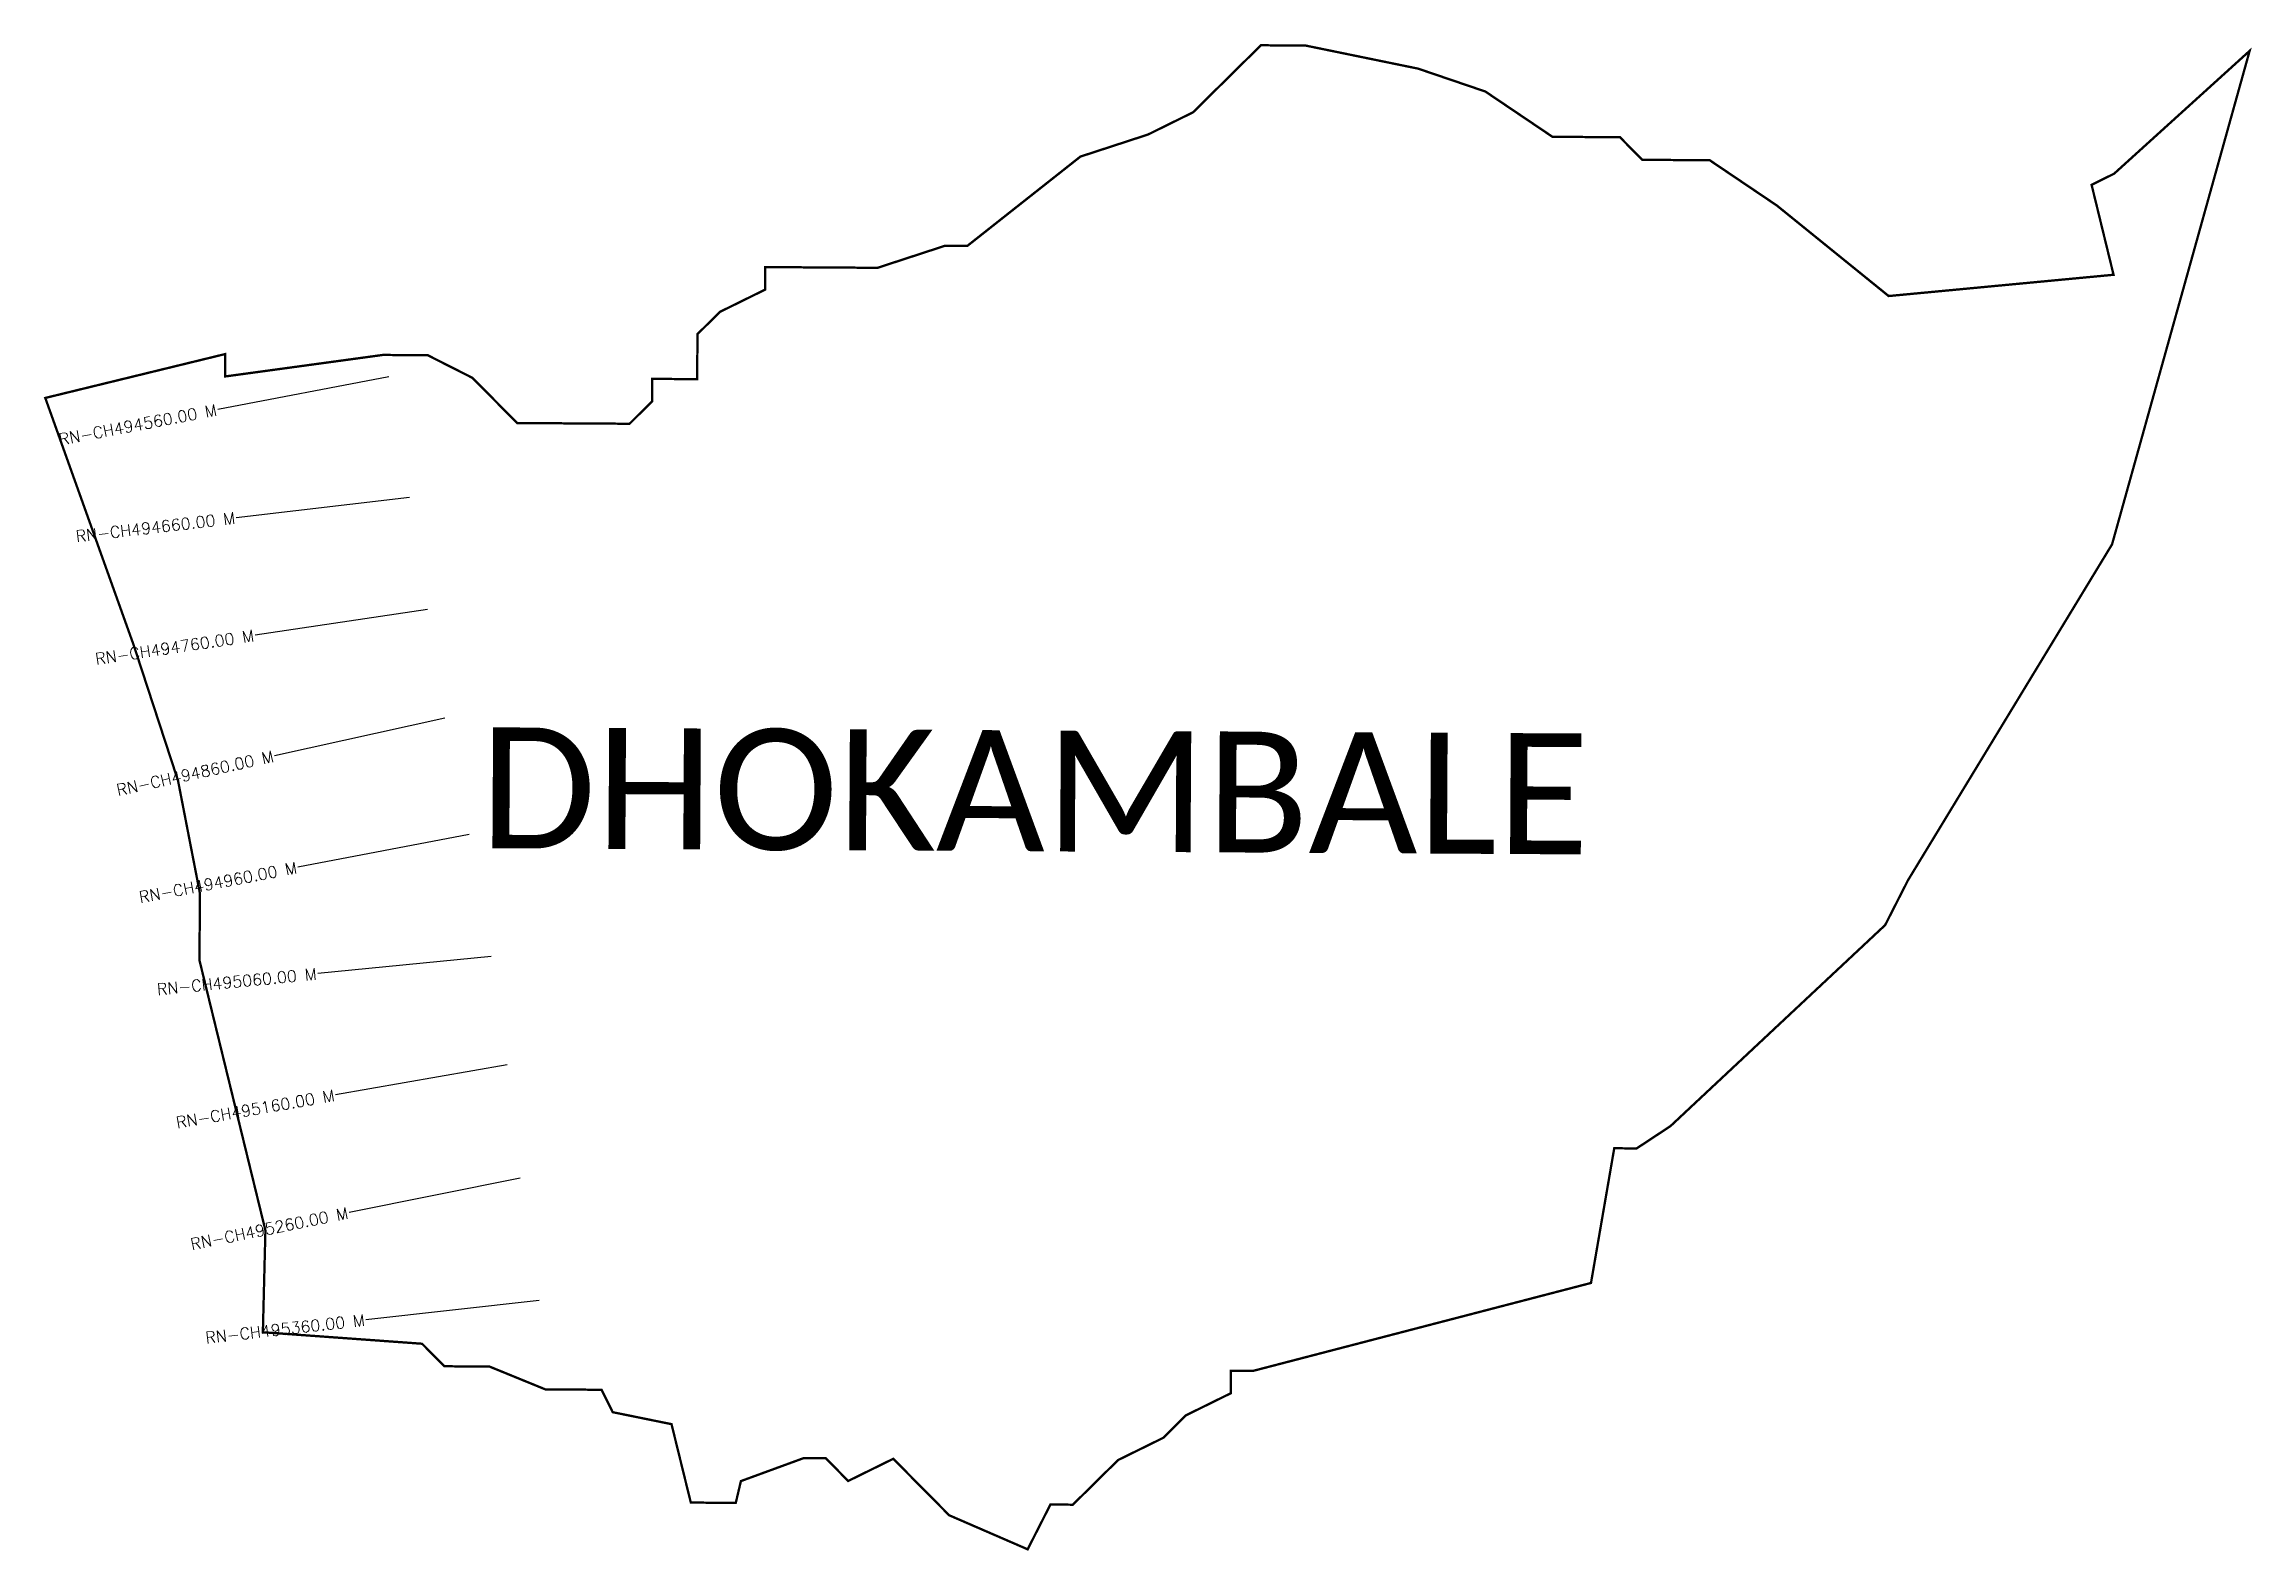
# Model space of a CAD drawing. Header units: metres. Extents: x 317233 to 319132, y 1890034 to 1891331.
import ezdxf
from ezdxf.enums import TextEntityAlignment as Align

# ---------------------------------------------------------------- set-up
doc = ezdxf.new("R2010")
doc.units = ezdxf.units.M
for name, color, linetype in [('CS', 134, 'Continuous'), ('CSMark', 6, 'Continuous'), ('VILLAGE NAME', 250, 'Continuous')]:
    doc.layers.add(name, color=color, linetype=linetype)
doc.styles.get("Standard").update_dxf_attribs({"font": 'simplex.shx'})

msp = doc.modelspace()

# ---------------------------------------------------------------- linework, layer by layer
at = {"color": 6, "const_width": 2, "flags": 128}
msp.add_lwpolyline([(317233.9, 1891026.4), (317388.8, 1891064.2), (317388.7, 1891044.9), (317524.2, 1891063.4), (317562.9, 1891063.2), (317601.4, 1891043.7), (317639.9, 1891004.8), (317736.6, 1891004.2), (317756, 1891023.5), (317756.1, 1891042.8), (317794.8, 1891042.6), (317795, 1891081.3), (317814.4, 1891100.5), (317853.2, 1891119.6), (317853.3, 1891139), (317950, 1891138.4), (318008.1, 1891157.4), (318027.4, 1891157.4), (318124.5, 1891234.1), (318182.7, 1891253.1), (318221.4, 1891272.2), (318279.8, 1891329.9), (318318.5, 1891329.6), (318415, 1891309.8), (318472.9, 1891290.1), (318530.7, 1891251.1), (318588.7, 1891250.8), (318607.9, 1891231.3), (318665.9, 1891231), (318723.7, 1891192), (318819.9, 1891114.1), (319013.4, 1891132.4), (318994.5, 1891209.8), (319013.9, 1891219.4), (319130.5, 1891325.1), (319012.1, 1890900.4), (318836.5, 1890611.3), (318816.9, 1890572.8), (318632.2, 1890399.8), (318603.1, 1890380.6), (318583.8, 1890380.7), (318563.8, 1890264.8), (318273.3, 1890189.2), (318254, 1890189.3), (318253.9, 1890169.9), (318215.1, 1890150.8), (318195.7, 1890131.5), (318156.9, 1890112.4), (318118, 1890074), (318098.7, 1890074.1), (318079.1, 1890035.6), (318011.6, 1890064.9), (317963.5, 1890113.5), (317924.7, 1890094.4), (317905.5, 1890113.9), (317886.2, 1890114), (317832.4, 1890094.3), (317828, 1890075.6), (317789.3, 1890075.8), (317772.7, 1890143.3), (317722.1, 1890153.6), (317712.5, 1890172.9), (317664.2, 1890173.2), (317616, 1890192.9), (317577.3, 1890193.1), (317558.1, 1890212.5), (317421.1, 1890222.4), (317423.3, 1890310), (317366.6, 1890542.3), (317366.9, 1890600.3), (317348.1, 1890697.1), (317310.1, 1890813.3), (317272, 1890919.8), (317256.3, 1890963.7), (317233.9, 1891026.4)], dxfattribs=at)
at = {"layer": 'CS'}
for p, q in [((317529.6, 1891044.6), (317382.3, 1891016.5)), ((317547.2, 1890940.7), (317398.2, 1890923.3)), ((317562.8, 1890844.4), (317414.4, 1890822.2)), ((317577.6, 1890750.7), (317431.1, 1890718.5)), ((317598.6, 1890650.8), (317451.3, 1890622.6)), ((317617.5, 1890545.7), (317468.3, 1890531)), ((317631.3, 1890452.4), (317483.6, 1890426.6)), ((317642.4, 1890355), (317495.3, 1890325.4)), ((317658.9, 1890249.8), (317509.8, 1890233.1))]:
    msp.add_line(p, q, dxfattribs=at)

# ---------------------------------------------------------------- texts
at = {"layer": 'CSMark'}
for s, rotation, p in [('RN-CH494560.00 M', 10.7874, (317381.3, 1891016.3)), ('RN-CH494660.00 M', 6.6462, (317397.2, 1890923.2)), ('RN-CH494760.00 M', 8.5202, (317413.5, 1890822.1)), ('RN-CH494860.00 M', 12.4012, (317430.2, 1890718.3)), ('RN-CH494960.00 M', 10.8351, (317450.3, 1890622.4)), ('RN-CH495060.00 M', 5.6167, (317467.3, 1890530.9)), ('RN-CH495160.00 M', 9.899, (317482.6, 1890426.4)), ('RN-CH495260.00 M', 11.3877, (317494.3, 1890325.2)), ('RN-CH495360.00 M', 6.416, (317508.8, 1890233))]:
    msp.add_text(s, height=10, rotation=rotation, dxfattribs=at).set_placement(p, align=Align.MIDDLE_RIGHT)
at = {"layer": 'VILLAGE NAME', "insert": (317608.2, 1890743), "char_height": 104.042, "attachment_point": 1, "rotation": 359.6762}
msp.add_mtext_dynamic_manual_height_columns('{\\fCalibri|b0|i0|c0|p34;DHOKAMBALE}', width=1492.463, gutter_width=520.2, heights=[0], dxfattribs=at)

doc.saveas('drawing.dxf')
